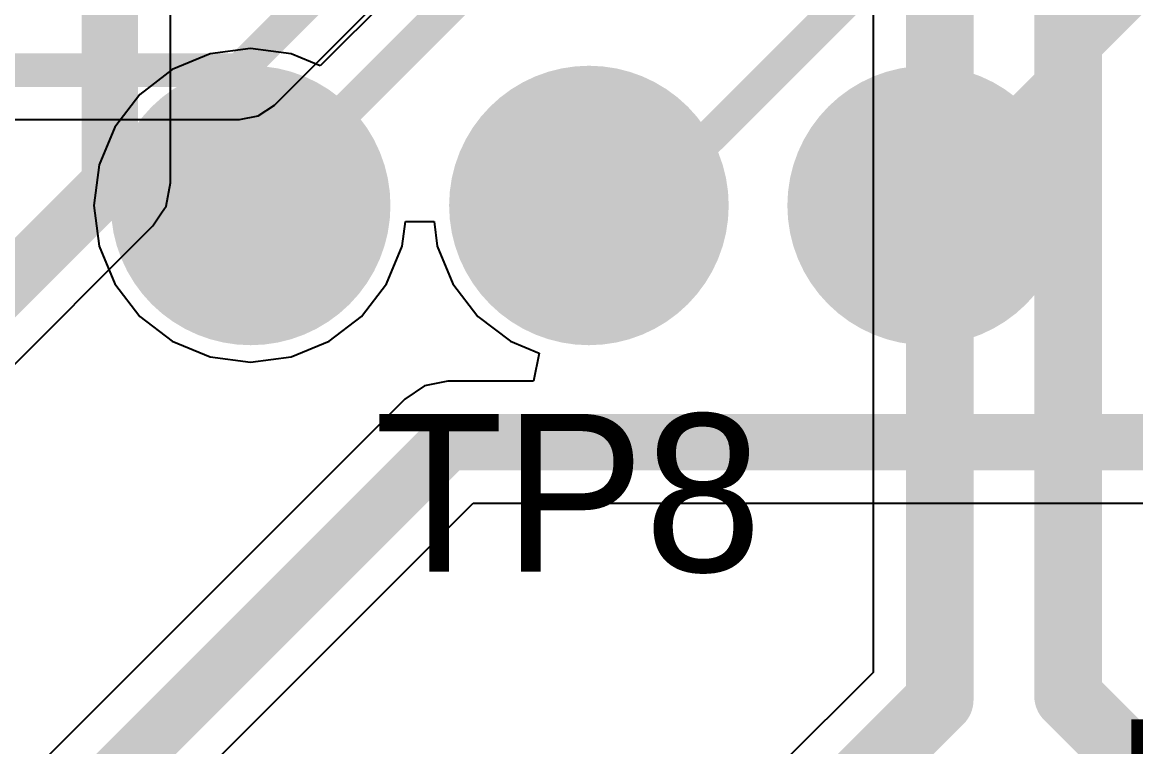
# Model space of a CAD drawing. Header units: millimetres. Extents: x 111 to 521, y 105 to 375.
# Drawn here: x 194.975 to 199.913, y 165.607 to 168.822 of the extents above; entities that cross this region are included whole.
import ezdxf

# ---------------------------------------------------------------- set-up
doc = ezdxf.new("R2010")
doc.units = ezdxf.units.MM
for name, color, linetype in [('BottomLayer', 5, 'Continuous'), ('BottomOverlay', 54, 'Continuous'), ('MidLayer3', 90, 'Continuous'), ('TopLayer', 1, 'Continuous'), ('TopOverlay', 2, 'Continuous'), ('TopSolder', 216, 'Continuous')]:
    doc.layers.add(name, color=color, linetype=linetype)

msp = doc.modelspace()

# ---------------------------------------------------------------- linework, layer by layer
at = {"layer": 'BottomLayer'}
for p, q in [((198.7478118, 170.77539378), (198.7478118, 165.93700366)), ((196.09290474, 168.45390998), (197.51480182, 169.87580452)), ((196.02178982, 168.40638912), (196.09290474, 168.45390998)), ((192.76045268, 168.38970386), (195.93790124, 168.38970386)), ((195.93790124, 168.38970386), (196.02178982, 168.40638912)), ((198.7478118, 165.93700366), (198.32880324, 165.51799256))]:
    msp.add_line(p, q, dxfattribs=at)
for points, const_width in [([(199.0434932, 165.8145274), (199.0434932, 170.91451212)], 0.2999994), ([(199.61289262, 165.83154032), (199.61289262, 170.28390886)], 0.2999994), ([(195.93790124, 168.60891348), (197.61289662, 170.28390886)], 0.1499997), ([(192.43787776, 168.60891348), (195.93790124, 168.60891348)], 0.1499997), ([(198.5378808, 165.308915), (199.0434932, 165.8145274)], 0.2999994), ([(199.61289262, 165.83154032), (200.43788208, 165.00655086)], 0.2999994)]:
    msp.add_lwpolyline(points, dxfattribs=dict(at, const_width=const_width))
for points, const_width in [([(195.90040068, 168.60891348, 1), (195.9754018, 168.60891348, 1)], 0.07499858), ([(195.90040068, 168.60891348, 1), (195.9754018, 168.60891348, 1)], 0.07499858), ([(198.96849462, 165.8145274, 1), (199.11849178, 165.8145274, 1)], 0.1499997), ([(198.96849462, 165.8145274, 1), (199.11849178, 165.8145274, 1)], 0.1499997), ([(199.53789404, 165.83154032, 1), (199.6878912, 165.83154032, 1)], 0.1499997), ([(199.53789404, 165.83154032, 1), (199.6878912, 165.83154032, 1)], 0.1499997)]:
    msp.add_lwpolyline(points, format="xyb", close=True, dxfattribs=dict(at, const_width=const_width))
at = {"layer": 'MidLayer3'}
for p, q in [((195.6330987, 168.10895766), (195.6330987, 170.6600346)), ((195.61253486, 168.00554918), (195.63310124, 168.10894496)), ((195.63310124, 168.10894496), (195.6330987, 168.10895766)), ((195.59309878, 167.97646364), (195.61253486, 168.00554918)), ((195.55396246, 167.91789124), (195.59309878, 167.97646364)), ((193.22518378, 165.58911256), (195.55395484, 167.91788616)), ((195.55395484, 167.91788616), (195.55396246, 167.91789124))]:
    msp.add_line(p, q, dxfattribs=at)
at = {"layer": 'MidLayer3', "const_width": 0.2499995}
for points in [[(195.36290874, 168.10894496), (195.36290874, 170.98391)], [(192.08787846, 164.83391468), (195.36290874, 168.10894496)]]:
    msp.add_lwpolyline(points, dxfattribs=at)
at = {"layer": 'MidLayer3', "const_width": 0.12499848}
msp.add_lwpolyline([(195.3004095, 168.10894496, 1), (195.42540798, 168.10894496, 1)], format="xyb", close=True, dxfattribs=at)
msp.add_lwpolyline([(195.3004095, 168.10894496, 1), (195.42540798, 168.10894496, 1)], format="xyb", close=True, dxfattribs=at)
at = {"layer": 'TopLayer'}
for p, q in [((196.98287248, 169.31391842), (196.29676768, 168.62781362)), ((195.8077491, 168.68115108), (195.63989828, 168.61162366)), ((195.98787574, 168.70486452), (195.8077491, 168.68115108)), ((196.16800238, 168.68115108), (195.98787574, 168.70486452)), ((196.29676768, 168.62781362), (196.16800238, 168.68115108)), ((195.63989828, 168.61162366), (195.49576344, 168.50102444)), ((195.49576344, 168.50102444), (195.38516422, 168.3568896)), ((195.38516422, 168.3568896), (195.3156368, 168.18903878)), ((195.3156368, 168.18903878), (195.29192336, 168.00891214)), ((195.29192336, 168.00891214), (195.3156368, 167.8287855)), ((196.66011468, 167.8287855), (196.67437678, 167.93711904)), ((196.67437678, 167.93711904), (196.80137678, 167.93711904)), ((196.80137678, 167.93711904), (196.81563888, 167.8287855)), ((195.3156368, 167.8287855), (195.38516422, 167.66093468)), ((196.59058726, 167.66093468), (196.66011468, 167.8287855)), ((196.81563888, 167.8287855), (196.8851663, 167.66093468)), ((195.38516422, 167.66093468), (195.49576344, 167.51679984)), ((196.47998804, 167.51679984), (196.59058726, 167.66093468)), ((196.8851663, 167.66093468), (196.99576552, 167.51679984)), ((195.49576344, 167.51679984), (195.63989828, 167.40620062)), ((196.3358532, 167.40620062), (196.47998804, 167.51679984)), ((196.99576552, 167.51679984), (197.13990036, 167.40620062)), ((195.63989828, 167.40620062), (195.8077491, 167.3366732)), ((196.16800238, 167.3366732), (196.3358532, 167.40620062)), ((197.13990036, 167.40620062), (197.2667378, 167.35366072)), ((197.2667378, 167.35366072), (197.2419601, 167.22910166)), ((195.8077491, 167.3366732), (195.98787574, 167.31295976)), ((195.98787574, 167.31295976), (196.16800238, 167.3366732)), ((196.75947694, 167.20853528), (196.67182154, 167.14996542)), ((196.86287526, 167.22910166), (196.75947694, 167.20853528)), ((197.2419601, 167.22910166), (196.86287526, 167.22910166)), ((196.67182154, 167.14996542), (194.99682616, 165.47497004)), ((195.45806984, 165.17199884), (196.97479274, 166.68872174)), ((196.97479274, 166.68872174), (200.29787982, 166.68872174))]:
    msp.add_line(p, q, dxfattribs=at)
for points, const_width in [([(197.71996778, 168.00891214), (199.61289262, 169.90183698)], 0.1499997), ([(195.98787574, 168.00891214), (197.13787598, 169.15891238)], 0.1499997), ([(198.98787736, 168.00891214), (200.11289162, 169.1339264)], 0.1499997), ([(197.48787782, 168.00891214), (197.71996778, 168.00891214)], 0.1499997), ([(195.18787988, 165.28391632), (196.86287526, 166.9589117)], 0.2499995), ([(196.86287526, 166.9589117), (200.66287782, 166.9589117)], 0.2499995)]:
    msp.add_lwpolyline(points, dxfattribs=dict(at, const_width=const_width))
for points, const_width in [([(195.71287502, 168.00891214, 1), (196.26287646, 168.00891214, 1)], 0.5499989), ([(197.2128771, 168.00891214, 1), (197.76287854, 168.00891214, 1)], 0.5499989), ([(198.71287664, 168.00891214, 1), (199.26287808, 168.00891214, 1)], 0.5499989), ([(195.95037518, 168.00891214, 1), (196.0253763, 168.00891214, 1)], 0.07499858), ([(197.45037726, 168.00891214, 1), (197.52537838, 168.00891214, 1)], 0.07499858), ([(197.68246722, 168.00891214, 1), (197.75746834, 168.00891214, 1)], 0.07499858), ([(197.68246722, 168.00891214, 1), (197.75746834, 168.00891214, 1)], 0.07499858), ([(198.9503768, 168.00891214, 1), (199.02537792, 168.00891214, 1)], 0.07499858), ([(196.80037602, 166.9589117, 1), (196.9253745, 166.9589117, 1)], 0.12499848), ([(196.80037602, 166.9589117, 1), (196.9253745, 166.9589117, 1)], 0.12499848)]:
    msp.add_lwpolyline(points, format="xyb", close=True, dxfattribs=dict(at, const_width=const_width))
at = {"layer": 'TopSolder', "const_width": 0.61999876}
for points in [[(195.67787636, 168.00891214, 1), (196.29787512, 168.00891214, 1)], [(197.17787844, 168.00891214, 1), (197.7978772, 168.00891214, 1)], [(198.67787798, 168.00891214, 1), (199.29787674, 168.00891214, 1)]]:
    msp.add_lwpolyline(points, format="xyb", close=True, dxfattribs=at)

# ---------------------------------------------------------------- texts
at = {"layer": 'BottomOverlay', "text_generation_flag": 2}
msp.add_text('U1', height=0.7000011399999999, rotation=360, dxfattribs=at).set_placement((200.88708108, 165.02831104))
at = {"layer": 'TopOverlay'}
msp.add_text('TP8', height=0.7000011399999999, rotation=360, dxfattribs=at).set_placement((196.53787718, 166.38391412))

doc.saveas('drawing.dxf')
